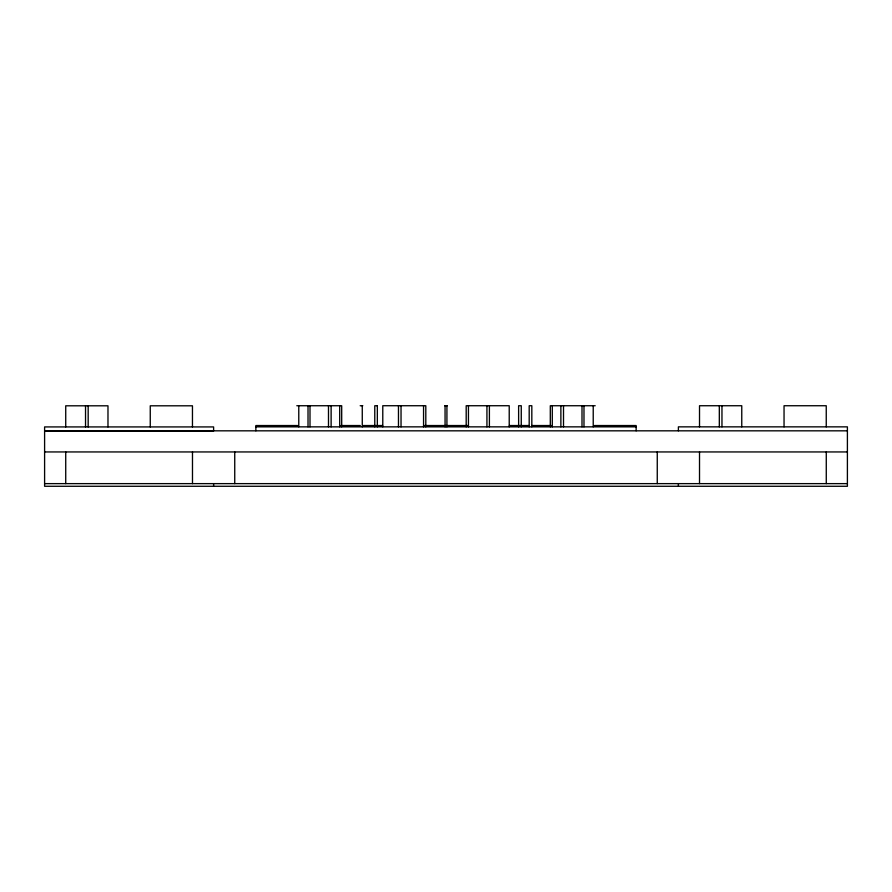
<?xml version="1.0" encoding="UTF-8"?>
<svg xmlns="http://www.w3.org/2000/svg" width="892" height="892" viewBox="0 0 892 892"><rect width="100%" height="100%" fill="white"/><g stroke="black" fill="none" stroke-linecap="round" stroke-linejoin="round"><path stroke-width="1.34" d="M296.791 405.737L341.692 405.737L341.692 426.855M360.178 405.737L362.81 405.726M377.416 405.737L374.774 405.737L374.774 426.855M444.684 405.726L447.316 405.737M595.198 405.737L550.308 405.737L550.308 426.855M297.649 425.54L255.859 425.54L255.859 430.825M340.833 425.54L360.335 425.54M363.122 425.54L382.623 425.54M424.414 425.54L467.586 425.54M509.377 425.54L528.878 425.54M531.665 425.54L551.167 425.54M594.351 425.54L636.141 425.54L636.141 430.825M255.859 426.855L636.141 426.855M44.6 430.825L847.4 430.825M44.6 430.892L213.612 430.892L213.612 426.922L44.6 426.922L44.6 486.274L847.4 486.274L847.4 426.855L678.388 426.855L678.388 430.825M44.6 451.943L847.4 451.943M44.6 483.631L847.4 483.631M826.248 426.855L826.248 405.737L784.046 405.737L784.046 426.855M826.271 451.943L826.271 483.631M741.765 426.855L741.765 405.737L699.518 405.737L699.518 426.855M721.962 405.737L721.962 426.855M719.32 405.737L719.32 426.855M699.518 451.943L699.518 483.631M678.388 483.631L678.388 486.274M657.259 451.943L657.259 483.631M593.225 405.737L593.225 426.855M583.981 405.737L583.981 426.855M581.997 405.737L581.997 426.855M563.51 405.737L563.51 426.855M560.878 405.737L560.878 426.855M552.293 405.737L552.293 426.855M531.822 426.855L531.822 405.726L529.19 405.737L529.19 426.855M521.263 426.855L521.263 405.737L518.62 405.737L518.631 426.855M509.22 426.855L509.22 405.726L466.193 405.737L466.193 426.855M489.396 405.737L489.396 426.855M486.932 405.737L486.932 426.855M468.445 405.737L468.445 426.855M446.925 405.737L446.925 426.855M445.052 405.737L445.075 426.855M425.807 426.855L425.807 405.737L382.779 405.726L382.779 426.855M423.555 405.737L423.555 426.855M401.032 405.737L401.032 426.855M398.468 405.737L398.468 426.855M377.338 405.737L377.338 426.855M362.263 405.737L362.275 426.855M339.707 405.737L339.707 426.855M331.122 405.737L331.122 426.855M328.49 405.737L328.49 426.855M310.003 405.737L310.003 426.855M308.019 405.737L308.019 426.855M298.775 405.737L298.775 426.855M234.741 451.943L234.741 483.631M213.612 483.631L213.612 486.274M192.46 426.922L192.46 405.804L150.257 405.804L150.257 426.922M192.482 451.943L192.482 483.631M107.977 426.922L107.977 405.804L65.729 405.804L65.729 426.922M88.174 405.804L88.174 426.922M85.532 405.804L85.532 426.922M65.729 451.943L65.729 483.631"/></g></svg>
